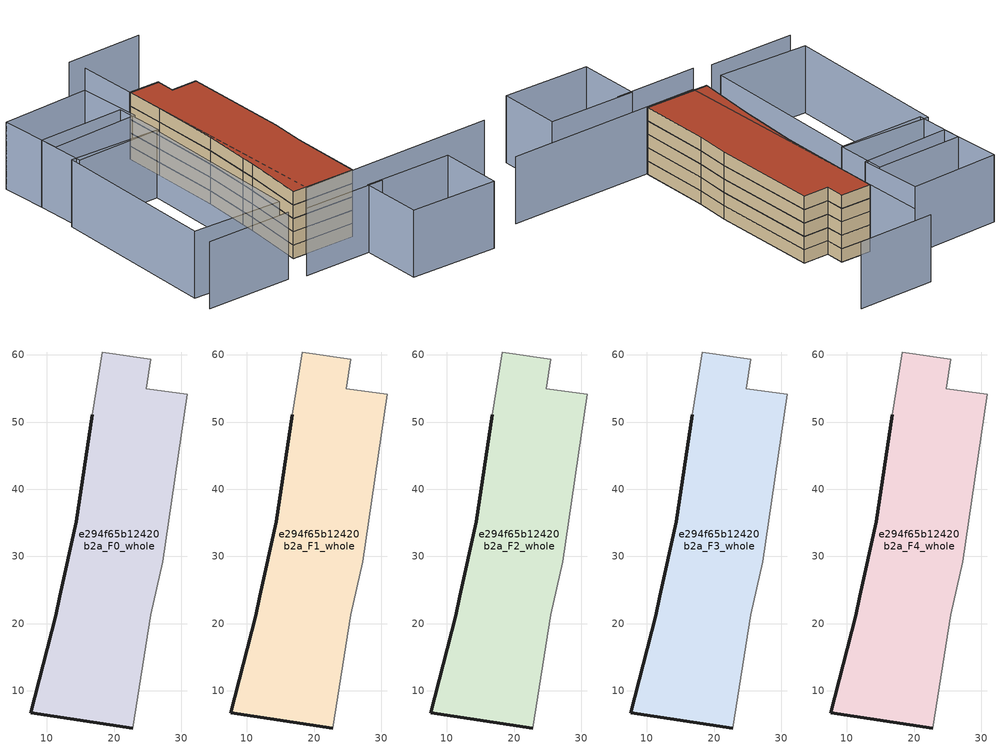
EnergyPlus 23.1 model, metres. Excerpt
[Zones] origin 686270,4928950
e294f65b12420b2a_F0_whole
 floor ground (EU_floor_Construction): 22.75,4.47 25.44,21.31 27.22,29.23 30.87,54.14 24.8,54.96 25.46,59.33 18.19,60.43 16.76,51.11 14.32,35.17 11.91,24.09 11.27,21.14 7.59,6.75 z0
 wall outside (EU_wall_Construction): 22.75,4.47 7.59,6.75 11.27,21.14 11.91,24.09 14.32,35.17 16.76,51.11 z0:3
 wall adiabatic (EU_wall_Construction): 16.76,51.11 18.19,60.43 25.46,59.33 24.8,54.96 30.87,54.14 27.22,29.23 25.44,21.31 22.75,4.47 z0:3
e294f65b12420b2a_F1_whole
 floor to e294f65b12420b2a_F0_whole (EU_floor_Construction): 22.75,4.47 25.44,21.31 27.22,29.23 30.87,54.14 24.8,54.96 25.46,59.33 18.19,60.43 16.76,51.11 14.32,35.17 11.91,24.09 11.27,21.14 7.59,6.75 z3
 wall outside (EU_wall_Construction): 22.75,4.47 7.59,6.75 11.27,21.14 11.91,24.09 14.32,35.17 16.76,51.11 z3:6
 wall adiabatic (EU_wall_Construction): 16.76,51.11 18.19,60.43 25.46,59.33 24.8,54.96 30.87,54.14 27.22,29.23 25.44,21.31 22.75,4.47 z3:6
e294f65b12420b2a_F2_whole
 floor to e294f65b12420b2a_F1_whole (EU_floor_Construction): 22.75,4.47 25.44,21.31 27.22,29.23 30.87,54.14 24.8,54.96 25.46,59.33 18.19,60.43 16.76,51.11 14.32,35.17 11.91,24.09 11.27,21.14 7.59,6.75 z6
 wall outside (EU_wall_Construction): 22.75,4.47 7.59,6.75 11.27,21.14 11.91,24.09 14.32,35.17 16.76,51.11 z6:9
 wall adiabatic (EU_wall_Construction): 16.76,51.11 18.19,60.43 25.46,59.33 24.8,54.96 30.87,54.14 27.22,29.23 25.44,21.31 22.75,4.47 z6:9
e294f65b12420b2a_F3_whole
 floor to e294f65b12420b2a_F2_whole (EU_floor_Construction): 22.75,4.47 25.44,21.31 27.22,29.23 30.87,54.14 24.8,54.96 25.46,59.33 18.19,60.43 16.76,51.11 14.32,35.17 11.91,24.09 11.27,21.14 7.59,6.75 z9
 wall outside (EU_wall_Construction): 22.75,4.47 7.59,6.75 11.27,21.14 11.91,24.09 14.32,35.17 16.76,51.11 z9:12
 wall adiabatic (EU_wall_Construction): 16.76,51.11 18.19,60.43 25.46,59.33 24.8,54.96 30.87,54.14 27.22,29.23 25.44,21.31 22.75,4.47 z9:12
e294f65b12420b2a_F4_whole
 floor to e294f65b12420b2a_F3_whole (EU_floor_Construction): 22.75,4.47 25.44,21.31 27.22,29.23 30.87,54.14 24.8,54.96 25.46,59.33 18.19,60.43 16.76,51.11 14.32,35.17 11.91,24.09 11.27,21.14 7.59,6.75 z12
 wall outside (EU_wall_Construction): 22.75,4.47 7.59,6.75 11.27,21.14 11.91,24.09 14.32,35.17 16.76,51.11 z12:15
 wall adiabatic (EU_wall_Construction): 16.76,51.11 18.19,60.43 25.46,59.33 24.8,54.96 30.87,54.14 27.22,29.23 25.44,21.31 22.75,4.47 z12:15
 roof outside (EU_roof_Construction): 25.46,59.33 24.8,54.96 30.87,54.14 27.22,29.23 25.44,21.31 22.75,4.47 7.59,6.75 11.27,21.14 11.91,24.09 14.32,35.17 16.76,51.11 18.19,60.43 z15
shading: 3.9,-0.19 23.26,-2.97 / -19.99,4.25 0.28,1.43 / 56.58,-0.3 10.75,5.95 / 10.75,5.95 20.06,74.11 / 38.09,76.08 19.95,78.38 / 38.03,-19.75 17.66,-16.64 / 17.66,-16.64 19.87,-2.18 / 19.87,-2.18 40.24,-5.29 / 40.24,-5.29 38.03,-19.75 / -18.62,9.56 -11.7,48.94 / -11.7,48.94 9.35,45.24 / 9.35,45.24 2.43,5.86 / 2.43,5.86 -18.62,9.56 / -9.27,59.22 11.17,56.59 / 11.17,56.59 9.69,45.07 / 9.69,45.07 -10.75,47.69 / -10.75,47.69 -9.27,59.22 / -8.13,69.92 12.85,67.71 / 12.85,67.71 11.29,52.89 / 11.29,52.89 -9.69,55.09 / -9.69,55.09 -8.13,69.92 z0:15
[Building]
EU S2 Campaign: North Axis=0; Terrain=City; Solar Distribution=FullExterior
[Site:Location]
Bologna: Latitude=44.5; Longitude=11.25; Time Zone=1; Elevation=37
[SizingPeriod:WeatherFileDays]
AnnualSizingPeriod: Begin Month=1; Begin Day of Month=1; End Month=12; End Day of Month=31; Day of Week for Start Day=Monday; Use Weather File Daylight Saving Period=No; Use Weather File Rain and Snow Indicators=No
[MATERIAL]
EU_InternalMass_Material: Roughness=MediumRough; Thickness=0.1; Conductivity=1; Density=1800; Specific Heat=900; Thermal Absorptance=0.9; Solar Absorptance=0.7; Visible Absorptance=0.7
[MATERIAL:NOMASS] Roughness=MediumRough; Thermal Absorptance=0.9; Solar Absorptance=0.7; Visible Absorptance=0.7
Name | Thermal Resistance
EU_wall_NoMass | 0.905828
EU_roof_NoMass | 0.37593
EU_floor_NoMass | 0.67114
[CONSTRUCTION]
EU_wall_Construction: EU_wall_NoMass
EU_roof_Construction: EU_roof_NoMass
EU_floor_Construction: EU_floor_NoMass
EU_InternalMass_Construction: EU_InternalMass_Material
[ZONE] Type=1; Multiplier=1; Ceiling Height=autocalculate; Volume=2202.21; Floor Area=autocalculate; Part of Total Floor Area=Yes
e294f65b12420b2a_F0_whole; e294f65b12420b2a_F1_whole; e294f65b12420b2a_F2_whole; e294f65b12420b2a_F3_whole; e294f65b12420b2a_F4_whole
[INTERNALMASS] Construction=EU_InternalMass_Construction; Surface Area=711.584
Name | Zone or ZoneList
e294f65b12420b2a_F0_whole_EU_InternalMass | e294f65b12420b2a_F0_whole
e294f65b12420b2a_F1_whole_EU_InternalMass | e294f65b12420b2a_F1_whole
e294f65b12420b2a_F2_whole_EU_InternalMass | e294f65b12420b2a_F2_whole
e294f65b12420b2a_F3_whole_EU_InternalMass | e294f65b12420b2a_F3_whole
e294f65b12420b2a_F4_whole_EU_InternalMass | e294f65b12420b2a_F4_whole
[OTHEREQUIPMENT] Fuel Type=Electricity; Design Level Calculation Method=Watts/Area; Power per Zone Floor Area=1; Fraction Latent=0; Fraction Radiant=0; Fraction Lost=0; Carbon Dioxide Generation Rate=0; EndUse Subcategory=EU_Step8_InternalGains
Name | Zone or ZoneList or Space or SpaceList | Schedule
EU_Step8_InternalGain_e294f65b12420b2a_F0_whole_f000 | e294f65b12420b2a_F0_whole | EU_Step8_GainSchedule_e294f65b12420b2a_F0_whole_f000
EU_Step8_InternalGain_e294f65b12420b2a_F1_whole_f000 | e294f65b12420b2a_F1_whole | EU_Step8_GainSchedule_e294f65b12420b2a_F1_whole_f000
EU_Step8_InternalGain_e294f65b12420b2a_F2_whole_f000 | e294f65b12420b2a_F2_whole | EU_Step8_GainSchedule_e294f65b12420b2a_F2_whole_f000
EU_Step8_InternalGain_e294f65b12420b2a_F3_whole_f000 | e294f65b12420b2a_F3_whole | EU_Step8_GainSchedule_e294f65b12420b2a_F3_whole_f000
EU_Step8_InternalGain_e294f65b12420b2a_F4_whole_f000 | e294f65b12420b2a_F4_whole | EU_Step8_GainSchedule_e294f65b12420b2a_F4_whole_f000
[ZONEVENTILATION:DESIGNFLOWRATE] Schedule=EU_AlwaysOn; Design Flow Rate Calculation Method=AirChanges/Hour; Air Changes per Hour=0.73129; Ventilation Type=Natural; Fan Pressure Rise=0; Fan Total Efficiency=1; Constant Term Coefficient=1; Temperature Term Coefficient=0; Velocity Term Coefficient=0; Velocity Squared Term Coefficient=0; Minimum Indoor Temperature=-100; Maximum Indoor Temperature=100; Delta Temperature=-100; Minimum Outdoor Temperature=-100; Maximum Outdoor Temperature=100; Maximum Wind Speed=40
Name | Zone or ZoneList or Space or SpaceList
EU_ConstantAir_e294f65b12420b2a_F0_whole | e294f65b12420b2a_F0_whole
EU_ConstantAir_e294f65b12420b2a_F1_whole | e294f65b12420b2a_F1_whole
EU_ConstantAir_e294f65b12420b2a_F2_whole | e294f65b12420b2a_F2_whole
EU_ConstantAir_e294f65b12420b2a_F3_whole | e294f65b12420b2a_F3_whole
EU_ConstantAir_e294f65b12420b2a_F4_whole | e294f65b12420b2a_F4_whole
[HVACTEMPLATE:THERMOSTAT] Constant Heating Setpoint=20; Constant Cooling Setpoint=50
EU_HeatOnly_e294f65b12420b2a_F0_whole; EU_HeatOnly_e294f65b12420b2a_F1_whole; EU_HeatOnly_e294f65b12420b2a_F2_whole; EU_HeatOnly_e294f65b12420b2a_F3_whole; EU_HeatOnly_e294f65b12420b2a_F4_whole
[HVACTEMPLATE:ZONE:IDEALLOADSAIRSYSTEM] System Availability Schedule=EU_AlwaysOn; Maximum Heating Supply Air Temperature=50; Minimum Cooling Supply Air Temperature=13; Maximum Heating Supply Air Humidity Ratio=0.0156; Minimum Cooling Supply Air Humidity Ratio=0.0077; Heating Limit=NoLimit; Cooling Limit=NoLimit; Heating Availability Schedule=EU_AlwaysOn; Cooling Availability Schedule=EU_CoolingOff; Dehumidification Control Type=ConstantSensibleHeatRatio; Cooling Sensible Heat Ratio=0.7; Dehumidification Setpoint=60; Humidification Control Type=None; Humidification Setpoint=30; Outdoor Air Method=None; Outdoor Air Flow Rate per Person=0.00944; Outdoor Air Flow Rate per Zone Floor Area=0; Outdoor Air Flow Rate per Zone=0; Demand Controlled Ventilation Type=None; Outdoor Air Economizer Type=NoEconomizer; Heat Recovery Type=None; Sensible Heat Recovery Effectiveness=0.7; Latent Heat Recovery Effectiveness=0.65
Name | Template Thermostat
e294f65b12420b2a_F0_whole | EU_HeatOnly_e294f65b12420b2a_F0_whole
e294f65b12420b2a_F1_whole | EU_HeatOnly_e294f65b12420b2a_F1_whole
e294f65b12420b2a_F2_whole | EU_HeatOnly_e294f65b12420b2a_F2_whole
e294f65b12420b2a_F3_whole | EU_HeatOnly_e294f65b12420b2a_F3_whole
e294f65b12420b2a_F4_whole | EU_HeatOnly_e294f65b12420b2a_F4_whole
[SIZING:ZONE] Zone Cooling Design Supply Air Temperature Input Method=SupplyAirTemperature; Zone Cooling Design Supply Air Temperature=13; Zone Heating Design Supply Air Temperature Input Method=SupplyAirTemperature; Zone Heating Design Supply Air Temperature=50; Zone Cooling Design Supply Air Humidity Ratio=0.008; Zone Heating Design Supply Air Humidity Ratio=0.008; Cooling Design Air Flow Method=DesignDay; Cooling Design Air Flow Rate=0; Cooling Minimum Air Flow per Zone Floor Area=0.000762; Cooling Minimum Air Flow=0; Cooling Minimum Air Flow Fraction=0.2; Heating Design Air Flow Method=DesignDay; Heating Design Air Flow Rate=0; Heating Maximum Air Flow per Zone Floor Area=0.002032; Heating Maximum Air Flow=0.141576; Heating Maximum Air Flow Fraction=0.3; Account for Dedicated Outdoor Air System=No; Dedicated Outdoor Air System Control Strategy=NeutralSupplyAir; Dedicated Outdoor Air Low Setpoint Temperature for Design=autosize; Dedicated Outdoor Air High Setpoint Temperature for Design=autosize; Zone Load Sizing Method=Sensible Load Only No Latent Load; Zone Latent Cooling Design Supply Air Humidity Ratio Input Method=HumidityRatioDifference; Zone Cooling Design Supply Air Humidity Ratio Difference=0.005; Zone Latent Heating Design Supply Air Humidity Ratio Input Method=HumidityRatioDifference; Zone Humidification Design Supply Air Humidity Ratio Difference=0.005
e294f65b12420b2a_F0_whole; e294f65b12420b2a_F1_whole; e294f65b12420b2a_F2_whole; e294f65b12420b2a_F3_whole; e294f65b12420b2a_F4_whole
[SCHEDULE:CONSTANT]
Name | Hourly Value
EU_AlwaysOn | 1
EU_CoolingOff | 0
[SCHEDULE:FILE] Column Number=1; Rows to Skip at Top=0; Number of Hours of Data=8760; Column Separator=Comma; Interpolate to Timestep=No; Minutes per Item=60; Adjust Schedule for Daylight Savings=Yes
Name | File
EU_Step8_GainSchedule_e294f65b12420b2a_F0_whole_f000 | ../../schedules/e294f65b12420b2a/e294f65b12420b2a_F0_whole_f000_gain.csv
EU_Step8_GainSchedule_e294f65b12420b2a_F1_whole_f000 | ../../schedules/e294f65b12420b2a/e294f65b12420b2a_F1_whole_f000_gain.csv
EU_Step8_GainSchedule_e294f65b12420b2a_F2_whole_f000 | ../../schedules/e294f65b12420b2a/e294f65b12420b2a_F2_whole_f000_gain.csv
EU_Step8_GainSchedule_e294f65b12420b2a_F3_whole_f000 | ../../schedules/e294f65b12420b2a/e294f65b12420b2a_F3_whole_f000_gain.csv
EU_Step8_GainSchedule_e294f65b12420b2a_F4_whole_f000 | ../../schedules/e294f65b12420b2a/e294f65b12420b2a_F4_whole_f000_gain.csv
